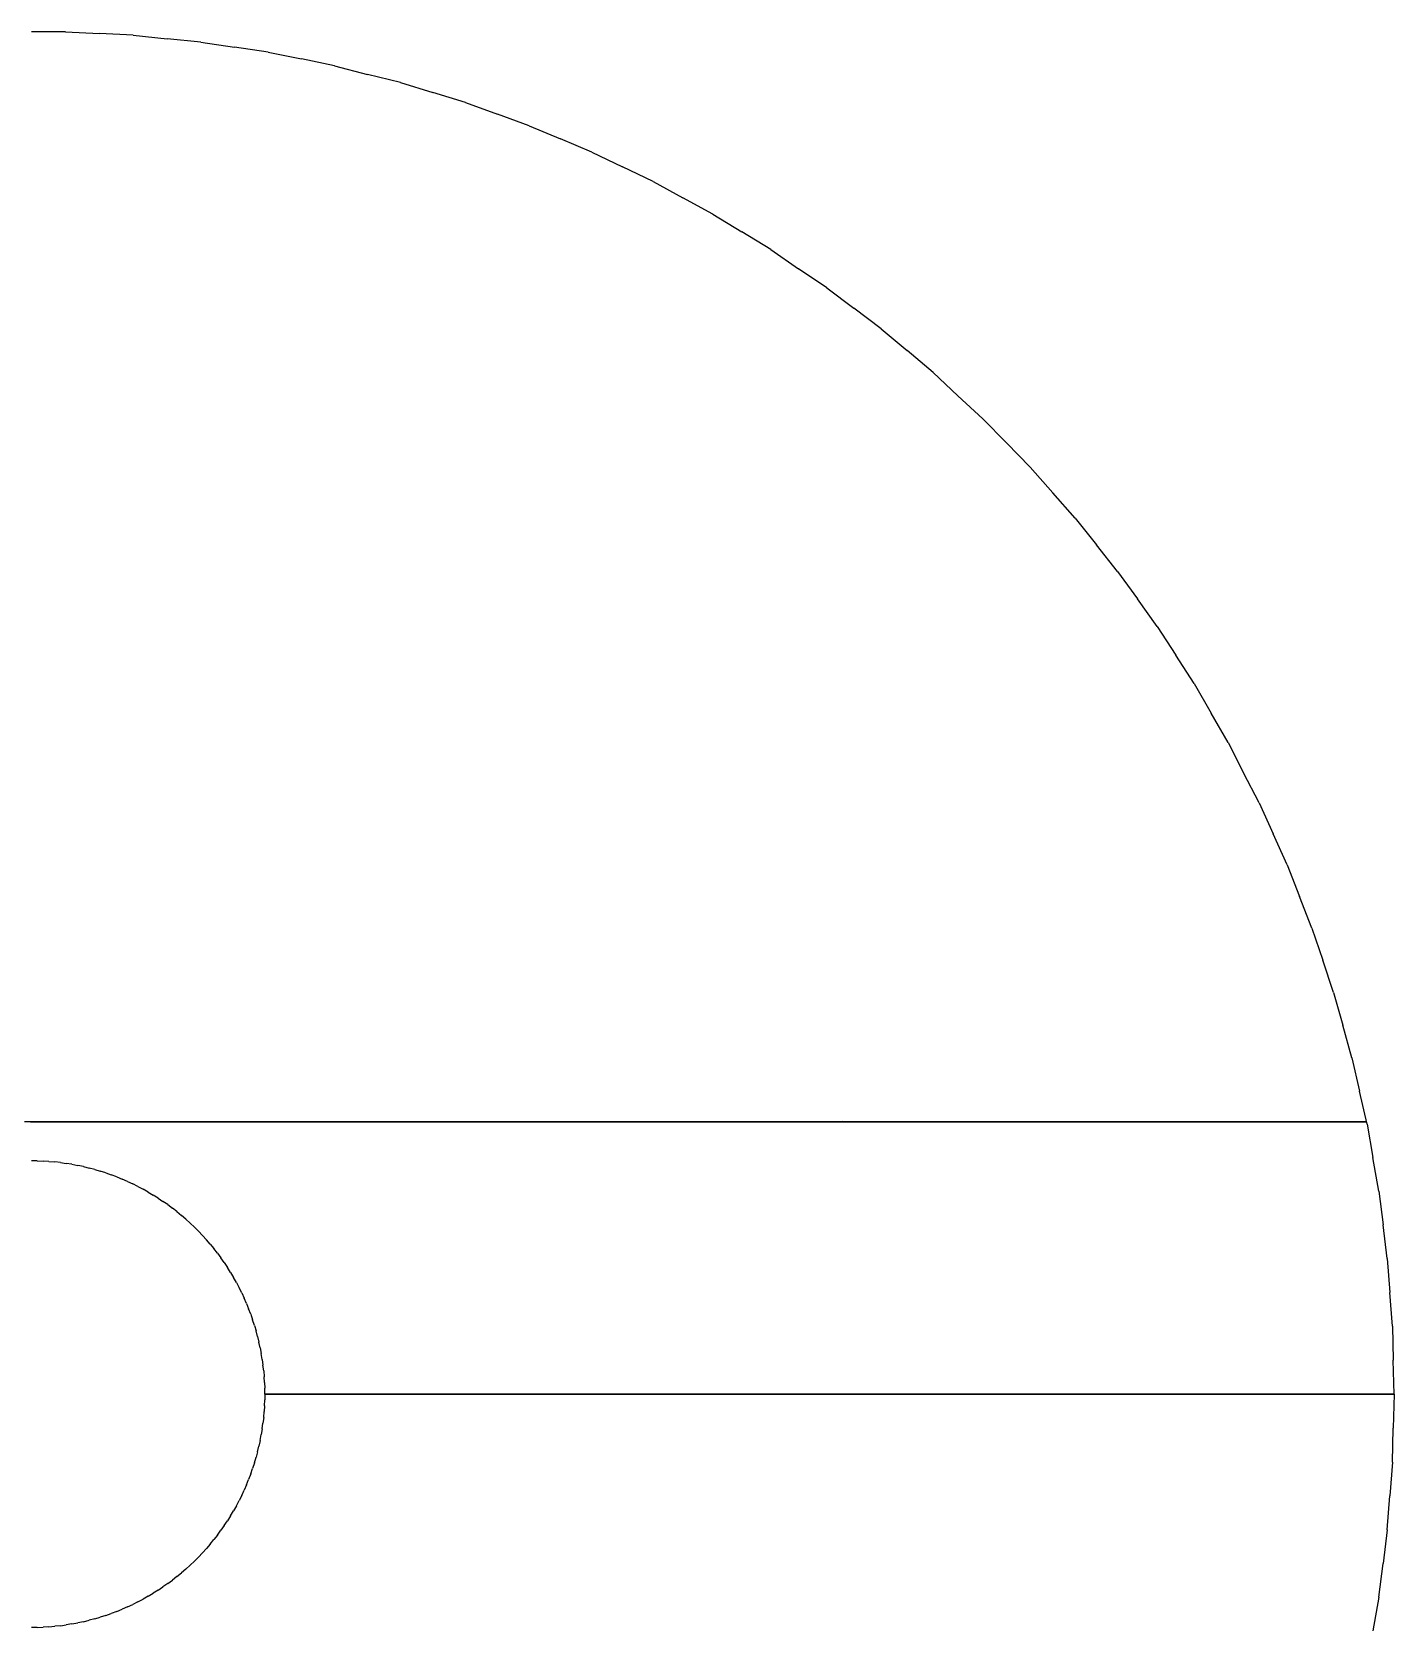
# Model space of a CAD drawing. Header units: metres. Extents: x 64 to 540, y -564 to -64.
# Drawn here: x 160.5 to 218.9, y -170.5 to -102 of the extents above; entities that cross this region are included whole.
import ezdxf

# ---------------------------------------------------------------- set-up
doc = ezdxf.new("R2010")
doc.units = ezdxf.units.M

msp = doc.modelspace()

# ---------------------------------------------------------------- linework, layer by layer
for p, q in [((161.902, -102.039), (160.446, -102.039)), ((161.902, -102.039), (163.357, -102.112)), ((164.812, -102.184), (163.357, -102.112)), ((164.812, -102.184), (166.259, -102.341)), ((167.71, -102.475), (166.259, -102.341)), ((167.71, -102.475), (169.151, -102.692)), ((170.591, -102.909), (169.151, -102.692)), ((170.591, -102.909), (172.018, -103.197)), ((173.446, -103.486), (172.018, -103.197)), ((173.446, -103.486), (174.855, -103.857)), ((176.269, -104.205), (174.855, -103.857)), ((176.269, -104.205), (177.661, -104.634)), ((179.053, -105.062), (177.661, -104.634)), ((179.053, -105.062), (180.422, -105.562)), ((181.79, -106.06), (180.422, -105.562)), ((181.79, -106.06), (183.133, -106.624)), ((184.475, -107.191), (183.133, -106.624)), ((184.475, -107.191), (185.787, -107.823)), ((187.099, -108.455), (185.787, -107.823)), ((187.099, -108.455), (188.379, -109.152)), ((189.658, -109.847), (188.379, -109.152)), ((189.658, -109.847), (190.901, -110.608)), ((192.143, -111.367), (190.901, -110.608)), ((192.143, -111.367), (193.34, -112.197)), ((194.551, -113.007), (193.34, -112.197)), ((194.551, -113.007), (195.711, -113.888)), ((196.873, -114.766), (195.711, -113.888)), ((196.873, -114.766), (197.988, -115.704)), ((199.104, -116.64), (197.988, -115.704)), ((199.104, -116.64), (200.164, -117.639)), ((201.24, -118.621), (200.164, -117.639)), ((201.24, -118.621), (202.257, -119.664)), ((203.274, -120.707), (202.257, -119.664)), ((203.274, -120.707), (204.238, -121.798)), ((205.201, -122.891), (204.238, -121.798)), ((205.201, -122.891), (206.109, -124.03)), ((207.018, -125.169), (206.109, -124.03)), ((207.018, -125.169), (207.868, -126.351)), ((208.718, -127.534), (207.868, -126.351)), ((208.718, -127.534), (209.508, -128.757)), ((210.299, -129.981), (209.508, -128.757)), ((210.299, -129.981), (211.027, -131.242)), ((211.755, -132.504), (211.027, -131.242)), ((211.755, -132.504), (212.42, -133.8)), ((213.084, -135.096), (212.42, -133.8)), ((213.084, -135.096), (213.683, -136.424)), ((214.282, -137.751), (213.683, -136.424)), ((214.282, -137.751), (214.814, -139.107)), ((215.347, -140.463), (214.814, -139.107)), ((215.347, -140.463), (215.81, -141.844)), ((216.274, -143.225), (215.81, -141.844)), ((216.274, -143.225), (216.669, -144.627)), ((217.063, -146.029), (216.669, -144.627)), ((217.063, -146.029), (217.387, -147.449)), ((217.712, -148.869), (217.387, -147.449)), ((160.726, -148.764), (160.153, -148.764)), ((160.404, -148.764), (160.628, -148.764)), ((160.628, -148.764), (160.726, -148.764)), ((161.28, -148.764), (160.726, -148.764)), ((160.726, -148.764), (160.961, -148.764)), ((160.961, -148.764), (160.986, -148.764)), ((160.986, -148.764), (161.21, -148.764)), ((161.21, -148.764), (161.318, -148.764)), ((161.318, -148.764), (161.28, -148.764)), ((161.832, -148.764), (161.318, -148.764)), ((161.318, -148.764), (161.545, -148.764)), ((161.545, -148.764), (161.571, -148.764)), ((161.571, -148.764), (161.795, -148.764)), ((161.795, -148.764), (161.909, -148.764)), ((161.909, -148.764), (161.832, -148.764)), ((162.368, -148.764), (161.909, -148.764)), ((161.909, -148.764), (162.134, -148.764)), ((162.134, -148.764), (162.161, -148.764)), ((162.161, -148.764), (162.384, -148.764)), ((162.495, -148.764), (162.368, -148.764)), ((162.384, -148.764), (162.495, -148.764)), ((162.889, -148.764), (162.495, -148.764)), ((162.495, -148.764), (162.73, -148.764)), ((162.73, -148.764), (162.759, -148.764)), ((162.759, -148.764), (162.982, -148.764)), ((163.112, -148.764), (162.889, -148.764)), ((162.982, -148.764), (163.112, -148.764)), ((163.425, -148.764), (163.112, -148.764)), ((163.112, -148.764), (163.336, -148.764)), ((163.336, -148.764), (163.368, -148.764)), ((163.368, -148.764), (163.591, -148.764)), ((163.708, -148.764), (163.425, -148.764)), ((163.591, -148.764), (163.732, -148.764)), ((163.924, -148.764), (163.708, -148.764)), ((163.732, -148.764), (163.957, -148.764)), ((164.37, -148.764), (163.924, -148.764)), ((163.957, -148.764), (163.991, -148.764)), ((163.991, -148.764), (164.215, -148.764)), ((164.215, -148.764), (164.37, -148.764)), ((164.475, -148.764), (164.37, -148.764)), ((164.37, -148.764), (164.532, -148.764)), ((164.863, -148.764), (164.475, -148.764)), ((164.532, -148.764), (164.762, -148.764)), ((164.762, -148.764), (164.802, -148.764)), ((164.802, -148.764), (165.03, -148.764)), ((164.958, -148.764), (164.863, -148.764)), ((164.988, -148.764), (164.958, -148.764)), ((165.51, -148.764), (164.988, -148.764)), ((165.03, -148.764), (165.256, -148.764)), ((165.256, -148.764), (165.298, -148.764)), ((165.298, -148.764), (165.51, -148.764)), ((165.716, -148.764), (165.51, -148.764)), ((165.51, -148.764), (165.716, -148.764)), ((166.012, -148.764), (165.716, -148.764)), ((165.716, -148.764), (165.942, -148.764)), ((165.942, -148.764), (165.99, -148.764)), ((165.99, -148.764), (166.214, -148.764)), ((166.423, -148.764), (166.012, -148.764)), ((166.214, -148.764), (166.423, -148.764)), ((166.551, -148.764), (166.423, -148.764)), ((166.423, -148.764), (166.66, -148.764)), ((166.855, -148.764), (166.551, -148.764)), ((166.66, -148.764), (166.715, -148.764)), ((166.715, -148.764), (166.938, -148.764)), ((167.126, -148.764), (166.855, -148.764)), ((166.938, -148.764), (167.19, -148.764)), ((167.19, -148.764), (167.126, -148.764)), ((167.299, -148.764), (167.19, -148.764)), ((167.19, -148.764), (167.416, -148.764)), ((167.77, -148.764), (167.299, -148.764)), ((167.416, -148.764), (167.478, -148.764)), ((167.478, -148.764), (167.701, -148.764)), ((167.701, -148.764), (167.99, -148.764)), ((168.361, -148.764), (167.77, -148.764)), ((167.99, -148.764), (168.216, -148.764)), ((168.216, -148.764), (168.287, -148.764)), ((168.287, -148.764), (168.51, -148.764)), ((168.4, -148.764), (168.361, -148.764)), ((168.455, -148.764), (168.4, -148.764)), ((168.751, -148.764), (168.455, -148.764)), ((168.51, -148.764), (168.844, -148.764)), ((168.844, -148.764), (168.751, -148.764)), ((169.026, -148.764), (168.844, -148.764)), ((168.844, -148.764), (169.068, -148.764)), ((169.304, -148.764), (169.026, -148.764)), ((169.068, -148.764), (169.151, -148.764)), ((169.151, -148.764), (169.372, -148.764)), ((169.718, -148.764), (169.304, -148.764)), ((169.372, -148.764), (169.761, -148.764)), ((169.784, -148.764), (169.718, -148.764)), ((169.761, -148.764), (170.193, -148.764)), ((169.853, -148.764), (169.784, -148.764)), ((170.086, -148.764), (169.853, -148.764)), ((170.239, -148.764), (170.086, -148.764)), ((170.193, -148.764), (170.422, -148.764)), ((170.375, -148.764), (170.239, -148.764)), ((170.572, -148.764), (170.375, -148.764)), ((170.422, -148.764), (170.53, -148.764)), ((170.53, -148.764), (170.755, -148.764)), ((170.973, -148.764), (170.572, -148.764)), ((170.755, -148.764), (170.973, -148.764)), ((171.265, -148.764), (170.973, -148.764)), ((170.973, -148.764), (171.087, -148.764)), ((171.087, -148.764), (171.301, -148.764)), ((171.481, -148.764), (171.265, -148.764)), ((171.301, -148.764), (171.839, -148.764)), ((171.839, -148.764), (171.481, -148.764)), ((171.96, -148.764), (171.839, -148.764)), ((171.839, -148.764), (172.053, -148.764)), ((172.103, -148.764), (171.96, -148.764)), ((172.053, -148.764), (172.188, -148.764)), ((172.598, -148.764), (172.103, -148.764)), ((172.188, -148.764), (172.396, -148.764)), ((172.396, -148.764), (173.035, -148.764)), ((172.744, -148.764), (172.598, -148.764)), ((173.013, -148.764), (172.744, -148.764)), ((173.158, -148.764), (173.013, -148.764)), ((173.035, -148.764), (173.77, -148.764)), ((173.237, -148.764), (173.158, -148.764)), ((173.595, -148.764), (173.237, -148.764)), ((173.876, -148.764), (173.595, -148.764)), ((173.77, -148.764), (173.979, -148.764)), ((174.367, -148.764), (173.876, -148.764)), ((173.979, -148.764), (174.165, -148.764)), ((174.165, -148.764), (174.367, -148.764)), ((174.502, -148.764), (174.367, -148.764)), ((174.367, -148.764), (175.26, -148.764)), ((174.594, -148.764), (174.502, -148.764)), ((175.09, -148.764), (174.594, -148.764)), ((175.3, -148.764), (175.09, -148.764)), ((175.26, -148.764), (175.454, -148.764)), ((175.677, -148.764), (175.3, -148.764)), ((175.454, -148.764), (175.681, -148.764)), ((175.718, -148.764), (175.677, -148.764)), ((175.681, -148.764), (175.867, -148.764)), ((175.839, -148.764), (175.718, -148.764)), ((176.157, -148.764), (175.839, -148.764)), ((175.867, -148.764), (176.965, -148.764)), ((176.264, -148.764), (176.157, -148.764)), ((176.481, -148.764), (176.264, -148.764)), ((176.852, -148.764), (176.481, -148.764)), ((177.368, -148.764), (176.852, -148.764)), ((176.965, -148.764), (177.136, -148.764)), ((177.136, -148.764), (177.417, -148.764)), ((177.439, -148.764), (177.368, -148.764)), ((177.417, -148.764), (177.579, -148.764)), ((177.579, -148.764), (177.439, -148.764)), ((177.997, -148.764), (177.579, -148.764)), ((177.579, -148.764), (177.734, -148.764)), ((177.734, -148.764), (178.022, -148.764)), ((178.166, -148.764), (177.997, -148.764)), ((178.022, -148.764), (178.166, -148.764)), ((178.545, -148.764), (178.166, -148.764)), ((178.166, -148.764), (179.561, -148.764)), ((178.905, -148.764), (178.545, -148.764)), ((179.111, -148.764), (178.905, -148.764)), ((179.635, -148.764), (179.111, -148.764)), ((179.561, -148.764), (181.287, -148.764)), ((179.674, -148.764), (179.635, -148.764)), ((179.922, -148.764), (179.674, -148.764)), ((180.047, -148.764), (179.922, -148.764)), ((180.199, -148.764), (180.047, -148.764)), ((180.42, -148.764), (180.199, -148.764)), ((180.69, -148.764), (180.42, -148.764)), ((180.792, -148.764), (180.69, -148.764)), ((180.838, -148.764), (180.792, -148.764)), ((181.165, -148.764), (180.838, -148.764)), ((181.339, -148.764), (181.165, -148.764)), ((181.287, -148.764), (181.375, -148.764)), ((181.564, -148.764), (181.339, -148.764)), ((181.375, -148.764), (181.823, -148.764)), ((181.643, -148.764), (181.564, -148.764)), ((181.896, -148.764), (181.643, -148.764)), ((181.823, -148.764), (181.896, -148.764)), ((181.946, -148.764), (181.896, -148.764)), ((181.896, -148.764), (184.117, -148.764)), ((181.961, -148.764), (181.946, -148.764)), ((181.988, -148.764), (181.961, -148.764)), ((182.347, -148.764), (181.988, -148.764)), ((182.536, -148.764), (182.347, -148.764)), ((182.734, -148.764), (182.536, -148.764)), ((183.066, -148.764), (182.734, -148.764)), ((183.116, -148.764), (183.066, -148.764)), ((183.244, -148.764), (183.116, -148.764)), ((183.499, -148.764), (183.244, -148.764)), ((183.596, -148.764), (183.499, -148.764)), ((183.878, -148.764), (183.596, -148.764)), ((184.104, -148.764), (183.878, -148.764)), ((184.257, -148.764), (184.104, -148.764)), ((184.117, -148.764), (184.128, -148.764)), ((184.128, -148.764), (184.471, -148.764)), ((184.608, -148.764), (184.257, -148.764)), ((184.471, -148.764), (184.702, -148.764)), ((184.631, -148.764), (184.608, -148.764)), ((184.702, -148.764), (184.631, -148.764)), ((184.998, -148.764), (184.702, -148.764)), ((184.702, -148.764), (184.738, -148.764)), ((184.738, -148.764), (187.197, -148.764)), ((185.235, -148.764), (184.998, -148.764)), ((185.357, -148.764), (185.235, -148.764)), ((185.527, -148.764), (185.357, -148.764)), ((185.717, -148.764), (185.527, -148.764)), ((185.996, -148.764), (185.717, -148.764)), ((186.07, -148.764), (185.996, -148.764)), ((186.339, -148.764), (186.07, -148.764)), ((186.423, -148.764), (186.339, -148.764)), ((186.445, -148.764), (186.423, -148.764)), ((186.77, -148.764), (186.445, -148.764)), ((186.872, -148.764), (186.77, -148.764)), ((187.116, -148.764), (186.872, -148.764)), ((187.299, -148.764), (187.116, -148.764)), ((187.197, -148.764), (187.626, -148.764)), ((187.454, -148.764), (187.299, -148.764)), ((187.712, -148.764), (187.454, -148.764)), ((187.626, -148.764), (188.157, -148.764)), ((187.792, -148.764), (187.712, -148.764)), ((188.115, -148.764), (187.792, -148.764)), ((188.157, -148.764), (188.115, -148.764)), ((188.446, -148.764), (188.157, -148.764)), ((188.157, -148.764), (188.82, -148.764)), ((188.676, -148.764), (188.446, -148.764)), ((188.76, -148.764), (188.676, -148.764)), ((188.947, -148.764), (188.76, -148.764)), ((188.82, -148.764), (190.944, -148.764)), ((189.074, -148.764), (188.947, -148.764)), ((189.236, -148.764), (189.074, -148.764)), ((189.378, -148.764), (189.236, -148.764)), ((189.594, -148.764), (189.378, -148.764)), ((189.682, -148.764), (189.594, -148.764)), ((189.936, -148.764), (189.682, -148.764)), ((189.976, -148.764), (189.936, -148.764)), ((190.213, -148.764), (189.976, -148.764)), ((190.27, -148.764), (190.213, -148.764)), ((190.278, -148.764), (190.27, -148.764)), ((190.552, -148.764), (190.278, -148.764)), ((190.6, -148.764), (190.552, -148.764)), ((190.835, -148.764), (190.6, -148.764)), ((191.008, -148.764), (190.835, -148.764)), ((190.944, -148.764), (192.118, -148.764)), ((191.106, -148.764), (191.008, -148.764)), ((191.251, -148.764), (191.106, -148.764)), ((191.377, -148.764), (191.251, -148.764)), ((191.489, -148.764), (191.377, -148.764)), ((191.636, -148.764), (191.489, -148.764)), ((191.723, -148.764), (191.636, -148.764)), ((191.895, -148.764), (191.723, -148.764)), ((192.097, -148.764), (191.895, -148.764)), ((192.141, -148.764), (192.097, -148.764)), ((192.118, -148.764), (192.54, -148.764)), ((192.37, -148.764), (192.141, -148.764)), ((192.387, -148.764), (192.37, -148.764)), ((192.54, -148.764), (192.387, -148.764)), ((192.619, -148.764), (192.54, -148.764)), ((192.54, -148.764), (194.257, -148.764)), ((192.847, -148.764), (192.619, -148.764)), ((192.876, -148.764), (192.847, -148.764)), ((193.062, -148.764), (192.876, -148.764)), ((193.111, -148.764), (193.062, -148.764)), ((193.278, -148.764), (193.111, -148.764)), ((193.34, -148.764), (193.278, -148.764)), ((193.479, -148.764), (193.34, -148.764)), ((193.558, -148.764), (193.479, -148.764)), ((193.68, -148.764), (193.558, -148.764)), ((193.776, -148.764), (193.68, -148.764)), ((193.866, -148.764), (193.776, -148.764)), ((193.95, -148.764), (193.866, -148.764)), ((194.053, -148.764), (193.95, -148.764)), ((194.159, -148.764), (194.053, -148.764)), ((194.225, -148.764), (194.159, -148.764)), ((194.343, -148.764), (194.225, -148.764)), ((194.257, -148.764), (195.705, -148.764)), ((194.396, -148.764), (194.343, -148.764)), ((194.439, -148.764), (194.396, -148.764)), ((194.553, -148.764), (194.439, -148.764)), ((194.587, -148.764), (194.553, -148.764)), ((194.709, -148.764), (194.587, -148.764)), ((194.831, -148.764), (194.709, -148.764)), ((194.85, -148.764), (194.831, -148.764)), ((194.98, -148.764), (194.85, -148.764)), ((194.991, -148.764), (194.98, -148.764)), ((195.112, -148.764), (194.991, -148.764)), ((195.216, -148.764), (195.112, -148.764)), ((195.239, -148.756), (195.216, -148.764)), ((195.351, -148.764), (195.239, -148.756)), ((195.46, -148.764), (195.351, -148.764)), ((195.468, -148.764), (195.46, -148.764)), ((195.552, -148.764), (195.468, -148.764)), ((195.563, -148.764), (195.552, -148.764)), ((195.645, -148.764), (195.563, -148.764)), ((195.705, -148.764), (195.645, -148.764)), ((195.721, -148.764), (195.705, -148.764)), ((195.705, -148.764), (198.114, -148.764)), ((195.782, -148.764), (195.721, -148.764)), ((195.797, -148.764), (195.782, -148.764)), ((195.809, -148.764), (195.797, -148.764)), ((195.856, -148.764), (195.809, -148.764)), ((195.869, -148.764), (195.856, -148.764)), ((195.915, -148.764), (195.869, -148.764)), ((195.958, -148.764), (195.915, -148.764)), ((195.969, -148.764), (195.958, -148.764)), ((196, -148.764), (195.969, -148.764)), ((196.007, -148.764), (196, -148.764)), ((196.026, -148.764), (196.007, -148.764)), ((196.051, -148.764), (196.026, -148.764)), ((196.068, -148.764), (196.051, -148.764)), ((196.64, -148.764), (196.068, -148.764)), ((197.281, -148.764), (196.64, -148.764)), ((198.316, -148.764), (197.281, -148.764)), ((198.114, -148.764), (198.316, -148.764)), ((198.443, -148.764), (198.316, -148.764)), ((198.316, -148.764), (201.915, -148.764)), ((198.49, -148.764), (198.443, -148.764)), ((198.525, -148.764), (198.49, -148.764)), ((199.675, -148.764), (198.525, -148.764)), ((199.947, -148.764), (199.675, -148.764)), ((200.86, -148.764), (199.947, -148.764)), ((201.338, -148.764), (200.86, -148.764)), ((202.046, -148.764), (201.338, -148.764)), ((201.915, -148.764), (201.988, -148.764)), ((201.988, -148.764), (202.259, -148.764)), ((202.746, -148.764), (202.046, -148.764)), ((202.259, -148.764), (202.297, -148.764)), ((202.297, -148.764), (202.726, -148.764)), ((202.726, -148.764), (202.821, -148.764)), ((203.231, -148.764), (202.746, -148.764)), ((202.821, -148.764), (203.194, -148.764)), ((203.194, -148.764), (203.386, -148.764)), ((204.1, -148.764), (203.231, -148.764)), ((203.386, -148.764), (203.491, -148.764)), ((203.491, -148.764), (203.665, -148.764)), ((203.665, -148.764), (203.789, -148.764)), ((203.789, -148.764), (203.929, -148.764)), ((203.929, -148.764), (204.085, -148.764)), ((204.085, -148.764), (204.245, -148.764)), ((204.416, -148.764), (204.1, -148.764)), ((204.245, -148.764), (204.381, -148.764)), ((204.381, -148.764), (204.497, -148.764)), ((205.495, -148.764), (204.416, -148.764)), ((204.497, -148.764), (204.676, -148.764)), ((204.676, -148.764), (204.774, -148.764)), ((204.774, -148.764), (204.97, -148.764)), ((204.97, -148.764), (205.05, -148.764)), ((205.05, -148.764), (205.263, -148.764)), ((205.263, -148.764), (205.325, -148.764)), ((205.325, -148.764), (205.556, -148.764)), ((205.6, -148.764), (205.495, -148.764)), ((205.556, -148.764), (205.6, -148.764)), ((205.6, -148.764), (205.846, -148.764)), ((206.497, -148.764), (205.6, -148.764)), ((205.846, -148.764), (205.873, -148.764)), ((205.873, -148.764), (206.136, -148.764)), ((206.136, -148.764), (206.147, -148.764)), ((206.147, -148.764), (206.322, -148.764)), ((206.322, -148.764), (206.417, -148.764)), ((206.417, -148.764), (206.685, -148.764)), ((206.787, -148.764), (206.497, -148.764)), ((206.685, -148.764), (206.706, -148.764)), ((206.706, -148.764), (206.73, -148.764)), ((206.73, -148.764), (206.987, -148.764)), ((206.819, -148.764), (206.787, -148.764)), ((207.972, -148.764), (206.819, -148.764)), ((206.987, -148.764), (207.028, -148.764)), ((207.028, -148.764), (207.268, -148.764)), ((207.268, -148.764), (207.479, -148.764)), ((207.479, -148.764), (207.545, -148.764)), ((207.545, -148.764), (207.741, -148.764)), ((207.741, -148.764), (207.821, -148.764)), ((207.821, -148.764), (207.908, -148.764)), ((207.908, -148.764), (208.094, -148.764)), ((208.19, -148.764), (207.972, -148.764)), ((208.094, -148.764), (208.19, -148.764)), ((208.19, -148.764), (208.367, -148.764)), ((209.157, -148.764), (208.19, -148.764)), ((208.367, -148.764), (208.483, -148.764)), ((208.483, -148.764), (208.636, -148.764)), ((208.636, -148.764), (208.766, -148.764)), ((208.766, -148.764), (208.904, -148.764)), ((208.904, -148.764), (209.026, -148.764)), ((209.026, -148.764), (209.168, -148.764)), ((209.502, -148.764), (209.157, -148.764)), ((209.168, -148.764), (209.277, -148.764)), ((209.277, -148.764), (209.432, -148.764)), ((209.432, -148.764), (209.596, -148.764)), ((210.342, -148.764), (209.502, -148.764)), ((209.596, -148.764), (209.69, -148.764)), ((209.69, -148.764), (209.868, -148.764)), ((209.868, -148.764), (209.948, -148.764)), ((209.948, -148.764), (210.019, -148.764)), ((210.019, -148.764), (210.201, -148.764)), ((210.201, -148.764), (210.26, -148.764)), ((210.26, -148.764), (210.454, -148.764)), ((210.849, -148.764), (210.342, -148.764)), ((210.454, -148.764), (210.658, -148.764)), ((210.658, -148.764), (210.701, -148.764)), ((210.701, -148.764), (210.917, -148.764)), ((211.527, -148.764), (210.849, -148.764)), ((210.917, -148.764), (210.948, -148.764)), ((210.948, -148.764), (211.168, -148.764)), ((211.168, -148.764), (211.188, -148.764)), ((211.188, -148.764), (211.42, -148.764)), ((211.42, -148.764), (211.429, -148.764)), ((211.429, -148.764), (211.606, -148.764)), ((212.154, -148.764), (211.527, -148.764)), ((211.606, -148.764), (211.66, -148.764)), ((211.66, -148.764), (211.886, -148.764)), ((211.886, -148.764), (211.896, -148.764)), ((211.896, -148.764), (212.104, -148.764)), ((212.104, -148.764), (212.123, -148.764)), ((212.123, -148.764), (212.323, -148.764)), ((212.713, -148.764), (212.154, -148.764)), ((212.323, -148.764), (212.35, -148.764)), ((212.35, -148.764), (212.535, -148.764)), ((212.535, -148.764), (212.569, -148.764)), ((212.569, -148.764), (212.747, -148.764)), ((213.48, -148.764), (212.713, -148.764)), ((212.747, -148.764), (212.789, -148.764)), ((212.789, -148.764), (212.953, -148.764)), ((212.953, -148.764), (213, -148.764)), ((213, -148.764), (213.158, -148.764)), ((213.158, -148.764), (213.212, -148.764)), ((213.212, -148.764), (213.357, -148.764)), ((213.357, -148.764), (213.416, -148.764)), ((213.416, -148.764), (213.555, -148.764)), ((213.898, -148.764), (213.48, -148.764)), ((213.555, -148.764), (213.62, -148.764)), ((213.62, -148.764), (213.747, -148.764)), ((213.747, -148.764), (213.815, -148.764)), ((213.815, -148.764), (213.937, -148.764)), ((214.779, -148.764), (213.898, -148.764)), ((213.937, -148.764), (214.01, -148.764)), ((214.01, -148.764), (214.085, -148.764)), ((214.085, -148.764), (214.197, -148.764)), ((214.197, -148.764), (214.277, -148.764)), ((214.277, -148.764), (214.384, -148.764)), ((214.384, -148.764), (214.48, -148.764)), ((214.48, -148.764), (214.562, -148.764)), ((214.562, -148.764), (214.653, -148.764)), ((214.653, -148.764), (214.74, -148.764)), ((214.74, -148.764), (214.822, -148.764)), ((215.083, -148.764), (214.779, -148.764)), ((214.822, -148.764), (214.909, -148.764)), ((214.909, -148.764), (214.987, -148.764)), ((214.987, -148.764), (215.078, -148.764)), ((215.078, -148.764), (215.148, -148.764)), ((215.533, -148.764), (215.083, -148.764)), ((215.148, -148.764), (215.237, -148.764)), ((215.237, -148.764), (215.304, -148.764)), ((215.304, -148.764), (215.397, -148.764)), ((215.397, -148.764), (215.456, -148.764)), ((215.456, -148.764), (215.533, -148.764)), ((215.533, -148.764), (215.602, -148.764)), ((216.27, -148.764), (215.533, -148.764)), ((215.602, -148.764), (215.697, -148.764)), ((215.697, -148.764), (215.789, -148.764)), ((215.789, -148.764), (215.837, -148.764)), ((215.837, -148.764), (215.932, -148.764)), ((215.932, -148.764), (215.977, -148.764)), ((215.977, -148.764), (216.017, -148.764)), ((216.017, -148.764), (216.107, -148.764)), ((216.107, -148.764), (216.145, -148.764)), ((216.145, -148.764), (216.237, -148.764)), ((216.237, -148.764), (216.27, -148.764)), ((216.27, -148.764), (216.357, -148.764)), ((216.549, -148.764), (216.27, -148.764)), ((216.357, -148.764), (216.388, -148.764)), ((216.388, -148.764), (216.477, -148.764)), ((216.477, -148.764), (216.561, -148.764)), ((217.457, -148.764), (216.549, -148.764)), ((216.561, -148.764), (216.586, -148.764)), ((216.586, -148.764), (216.672, -148.764)), ((216.672, -148.764), (216.696, -148.764)), ((216.696, -148.764), (216.775, -148.764)), ((216.775, -148.764), (216.795, -148.764)), ((216.795, -148.764), (216.875, -148.764)), ((216.875, -148.764), (216.894, -148.764)), ((216.894, -148.764), (216.91, -148.764)), ((216.91, -148.764), (216.982, -148.764)), ((216.982, -148.764), (216.997, -148.764)), ((216.997, -148.764), (217.07, -148.764)), ((217.07, -148.764), (217.082, -148.764)), ((217.082, -148.764), (217.148, -148.764)), ((217.148, -148.764), (217.159, -148.764)), ((217.159, -148.764), (217.225, -148.764)), ((217.225, -148.764), (217.234, -148.764)), ((217.234, -148.764), (217.292, -148.764)), ((217.292, -148.764), (217.358, -148.764)), ((217.358, -148.764), (217.407, -148.764)), ((217.407, -148.764), (217.413, -148.764)), ((217.413, -148.764), (217.457, -148.764)), ((217.457, -148.764), (217.469, -148.764)), ((217.498, -148.764), (217.457, -148.764)), ((217.469, -148.764), (217.513, -148.764)), ((217.544, -148.764), (217.498, -148.764)), ((217.513, -148.764), (217.544, -148.764)), ((217.544, -148.764), (217.583, -148.764)), ((217.583, -148.764), (217.544, -148.764)), ((217.583, -148.764), (217.591, -148.764)), ((217.617, -148.764), (217.583, -148.764)), ((217.591, -148.764), (217.619, -148.764)), ((217.619, -148.764), (217.617, -148.764)), ((217.619, -148.764), (217.641, -148.764)), ((217.641, -148.764), (217.619, -148.764)), ((217.641, -148.764), (217.664, -148.764)), ((217.664, -148.764), (217.641, -148.764)), ((217.664, -148.764), (217.678, -148.764)), ((217.678, -148.764), (217.664, -148.764)), ((217.712, -148.869), (217.964, -150.303)), ((160.695, -150.441), (160.446, -150.441)), ((160.695, -150.441), (160.944, -150.454)), ((161.193, -150.466), (160.944, -150.454)), ((161.193, -150.466), (161.442, -150.491)), ((161.69, -150.516), (161.442, -150.491)), ((161.69, -150.516), (161.937, -150.553)), ((162.183, -150.59), (161.937, -150.553)), ((162.183, -150.59), (162.428, -150.64)), ((162.672, -150.689), (162.428, -150.64)), ((218.219, -151.738), (217.964, -150.303)), ((162.672, -150.689), (162.914, -150.751)), ((163.156, -150.812), (162.914, -150.751)), ((163.156, -150.812), (163.394, -150.886)), ((163.633, -150.959), (163.394, -150.886)), ((163.633, -150.959), (163.867, -151.045)), ((164.102, -151.13), (163.867, -151.045)), ((164.102, -151.13), (164.331, -151.227)), ((164.561, -151.324), (164.331, -151.227)), ((164.561, -151.324), (164.786, -151.432)), ((165.011, -151.54), (164.786, -151.432)), ((165.011, -151.54), (165.23, -151.66)), ((165.449, -151.779), (165.23, -151.66)), ((165.449, -151.779), (165.662, -151.909)), ((165.875, -152.039), (165.662, -151.909)), ((218.219, -151.738), (218.399, -153.183)), ((165.875, -152.039), (166.081, -152.18)), ((166.287, -152.32), (166.081, -152.18)), ((166.287, -152.32), (166.486, -152.471)), ((166.685, -152.622), (166.486, -152.471)), ((166.685, -152.622), (166.876, -152.782)), ((167.067, -152.942), (166.876, -152.782)), ((167.067, -152.942), (167.25, -153.112)), ((167.433, -153.282), (167.25, -153.112)), ((167.433, -153.282), (167.607, -153.46)), ((218.58, -154.628), (218.399, -153.183)), ((167.781, -153.639), (167.607, -153.46)), ((167.781, -153.639), (167.946, -153.826)), ((168.111, -154.013), (167.946, -153.826)), ((168.111, -154.013), (168.267, -154.208)), ((168.423, -154.403), (168.267, -154.208)), ((168.423, -154.403), (168.568, -154.606)), ((168.714, -154.808), (168.568, -154.606)), ((218.58, -154.628), (218.688, -156.081)), ((168.714, -154.808), (168.849, -155.018)), ((168.985, -155.227), (168.849, -155.018)), ((168.985, -155.227), (169.109, -155.443)), ((169.234, -155.66), (169.109, -155.443)), ((169.234, -155.66), (169.348, -155.882)), ((169.462, -156.104), (169.348, -155.882)), ((169.462, -156.104), (169.564, -156.331)), ((218.797, -157.533), (218.688, -156.081)), ((169.667, -156.558), (169.564, -156.331)), ((169.667, -156.558), (169.758, -156.791)), ((169.849, -157.023), (169.758, -156.791)), ((169.849, -157.023), (169.929, -157.259)), ((170.008, -157.496), (169.929, -157.259)), ((170.008, -157.496), (170.076, -157.736)), ((170.143, -157.976), (170.076, -157.736)), ((170.143, -157.976), (170.199, -158.219)), ((218.797, -157.533), (218.834, -158.989)), ((170.254, -158.463), (170.199, -158.219)), ((170.254, -158.463), (170.298, -158.708)), ((170.341, -158.954), (170.298, -158.708)), ((170.341, -158.954), (170.372, -159.202)), ((170.403, -159.449), (170.372, -159.202)), ((170.403, -159.449), (170.422, -159.698)), ((218.87, -160.446), (218.834, -158.989)), ((170.44, -159.947), (170.422, -159.698)), ((170.44, -159.947), (170.446, -160.196)), ((170.453, -160.446), (170.446, -160.196)), ((170.44, -160.944), (170.446, -160.695)), ((170.453, -160.446), (170.446, -160.695)), ((187.163, -160.446), (170.453, -160.446)), ((170.453, -160.446), (171.278, -160.446)), ((171.278, -160.446), (172.102, -160.446)), ((172.102, -160.446), (172.878, -160.446)), ((172.878, -160.446), (172.934, -160.446)), ((172.934, -160.446), (173.765, -160.446)), ((173.765, -160.446), (174.605, -160.446)), ((174.605, -160.446), (175.446, -160.446)), ((175.446, -160.446), (175.914, -160.446)), ((175.914, -160.446), (176.383, -160.446)), ((176.383, -160.446), (176.852, -160.446)), ((176.852, -160.446), (177.321, -160.446)), ((177.321, -160.446), (177.789, -160.446)), ((177.789, -160.446), (178.258, -160.446)), ((178.258, -160.446), (178.727, -160.446)), ((178.727, -160.446), (179.196, -160.446)), ((179.196, -160.446), (179.664, -160.446)), ((179.664, -160.446), (180.133, -160.446)), ((180.133, -160.446), (180.602, -160.446)), ((180.602, -160.446), (181.071, -160.446)), ((181.071, -160.446), (181.539, -160.446)), ((181.539, -160.446), (182.008, -160.446)), ((182.008, -160.446), (182.477, -160.446)), ((182.477, -160.446), (182.946, -160.446)), ((182.946, -160.446), (183.269, -160.446)), ((183.269, -160.446), (183.592, -160.446)), ((183.592, -160.446), (183.914, -160.446)), ((183.914, -160.446), (184.237, -160.446)), ((184.237, -160.446), (184.583, -160.446)), ((184.583, -160.446), (184.929, -160.446)), ((184.929, -160.446), (185.272, -160.446)), ((185.272, -160.446), (185.616, -160.446)), ((185.616, -160.446), (185.957, -160.446)), ((185.957, -160.446), (186.298, -160.446)), ((186.298, -160.446), (186.635, -160.446)), ((186.635, -160.446), (186.972, -160.446)), ((186.972, -160.446), (187.305, -160.446)), ((203.873, -160.446), (187.163, -160.446)), ((187.305, -160.446), (187.638, -160.446)), ((187.638, -160.446), (187.966, -160.446)), ((187.966, -160.446), (188.294, -160.446)), ((188.294, -160.446), (188.616, -160.446)), ((188.616, -160.446), (188.938, -160.446)), ((188.938, -160.446), (189.253, -160.446)), ((189.253, -160.446), (189.569, -160.446)), ((189.569, -160.446), (189.878, -160.446)), ((189.878, -160.446), (190.186, -160.446)), ((190.186, -160.446), (190.487, -160.446)), ((190.487, -160.446), (190.788, -160.446)), ((190.788, -160.446), (191.08, -160.446)), ((191.08, -160.446), (191.372, -160.446)), ((191.372, -160.446), (191.655, -160.446)), ((191.655, -160.446), (191.939, -160.446)), ((191.939, -160.446), (192.212, -160.446)), ((192.212, -160.446), (192.486, -160.446)), ((192.486, -160.446), (192.749, -160.446)), ((192.749, -160.446), (193.012, -160.446)), ((193.012, -160.446), (193.265, -160.446)), ((193.265, -160.446), (193.517, -160.446)), ((193.517, -160.446), (193.758, -160.446)), ((193.758, -160.446), (193.999, -160.446)), ((193.999, -160.446), (194.228, -160.446)), ((194.228, -160.446), (194.458, -160.446)), ((194.458, -160.446), (194.674, -160.446)), ((194.674, -160.446), (194.891, -160.446)), ((194.891, -160.446), (195.095, -160.446)), ((195.095, -160.446), (195.299, -160.446)), ((195.299, -160.446), (195.49, -160.446)), ((195.49, -160.446), (195.68, -160.446)), ((195.68, -160.446), (195.857, -160.446)), ((195.857, -160.446), (196.034, -160.446)), ((196.034, -160.446), (196.197, -160.446)), ((196.197, -160.446), (196.36, -160.446)), ((196.36, -160.446), (196.508, -160.446)), ((196.508, -160.446), (196.657, -160.446)), ((196.657, -160.446), (196.791, -160.446)), ((196.791, -160.446), (196.924, -160.446)), ((196.924, -160.446), (197.043, -160.446)), ((197.043, -160.446), (197.161, -160.446)), ((197.161, -160.446), (197.265, -160.446)), ((197.265, -160.446), (197.368, -160.446)), ((197.368, -160.446), (197.456, -160.446)), ((197.456, -160.446), (197.544, -160.446)), ((197.544, -160.446), (197.616, -160.446)), ((197.616, -160.446), (197.688, -160.446)), ((197.688, -160.446), (197.744, -160.446)), ((197.744, -160.446), (197.8, -160.446)), ((197.8, -160.446), (197.841, -160.446)), ((197.841, -160.446), (197.881, -160.446)), ((197.881, -160.446), (197.905, -160.446)), ((197.905, -160.446), (197.929, -160.446)), ((197.929, -160.446), (197.946, -160.446)), ((197.946, -160.446), (199.096, -160.446)), ((199.096, -160.446), (200.246, -160.446)), ((200.246, -160.446), (201.396, -160.446)), ((201.396, -160.446), (202.546, -160.446)), ((202.546, -160.446), (203.696, -160.446)), ((203.696, -160.446), (204.846, -160.446)), ((204.324, -160.446), (203.873, -160.446)), ((204.774, -160.446), (204.324, -160.446)), ((205.06, -160.446), (204.774, -160.446)), ((204.846, -160.446), (205.995, -160.446)), ((205.346, -160.446), (205.06, -160.446)), ((205.632, -160.446), (205.346, -160.446)), ((205.917, -160.446), (205.632, -160.446)), ((206.201, -160.446), (205.917, -160.446)), ((205.995, -160.446), (207.145, -160.446)), ((206.484, -160.446), (206.201, -160.446)), ((206.766, -160.446), (206.484, -160.446)), ((207.048, -160.446), (206.766, -160.446)), ((207.328, -160.446), (207.048, -160.446)), ((207.145, -160.446), (208.295, -160.446)), ((207.607, -160.446), (207.328, -160.446)), ((207.884, -160.446), (207.607, -160.446)), ((208.161, -160.446), (207.884, -160.446)), ((208.434, -160.446), (208.161, -160.446)), ((208.295, -160.446), (209.445, -160.446)), ((208.708, -160.446), (208.434, -160.446)), ((208.978, -160.446), (208.708, -160.446)), ((209.248, -160.446), (208.978, -160.446)), ((209.514, -160.446), (209.248, -160.446)), ((209.445, -160.446), (210.595, -160.446)), ((209.781, -160.446), (209.514, -160.446)), ((210.042, -160.446), (209.781, -160.446)), ((210.304, -160.446), (210.042, -160.446)), ((210.561, -160.446), (210.304, -160.446)), ((210.818, -160.446), (210.561, -160.446)), ((210.595, -160.446), (211.745, -160.446)), ((211.07, -160.446), (210.818, -160.446)), ((211.322, -160.446), (211.07, -160.446)), ((211.569, -160.446), (211.322, -160.446)), ((211.815, -160.446), (211.569, -160.446)), ((211.745, -160.446), (212.895, -160.446)), ((212.056, -160.446), (211.815, -160.446)), ((212.297, -160.446), (212.056, -160.446)), ((212.531, -160.446), (212.297, -160.446)), ((212.766, -160.446), (212.531, -160.446)), ((212.994, -160.446), (212.766, -160.446)), ((212.895, -160.446), (214.045, -160.446)), ((213.222, -160.446), (212.994, -160.446)), ((213.443, -160.446), (213.222, -160.446)), ((213.664, -160.446), (213.443, -160.446)), ((213.878, -160.446), (213.664, -160.446)), ((214.092, -160.446), (213.878, -160.446)), ((214.045, -160.446), (215.195, -160.446)), ((214.299, -160.446), (214.092, -160.446)), ((214.505, -160.446), (214.299, -160.446)), ((214.704, -160.446), (214.505, -160.446)), ((214.903, -160.446), (214.704, -160.446)), ((215.093, -160.446), (214.903, -160.446)), ((215.284, -160.446), (215.093, -160.446)), ((215.195, -160.446), (216.345, -160.446)), ((215.466, -160.446), (215.284, -160.446)), ((215.648, -160.446), (215.466, -160.446)), ((215.822, -160.446), (215.648, -160.446)), ((215.996, -160.446), (215.822, -160.446)), ((216.16, -160.446), (215.996, -160.446)), ((216.325, -160.446), (216.16, -160.446)), ((216.481, -160.446), (216.325, -160.446)), ((216.345, -160.446), (217.495, -160.446)), ((216.636, -160.446), (216.481, -160.446)), ((216.782, -160.446), (216.636, -160.446)), ((216.929, -160.446), (216.782, -160.446)), ((217.065, -160.446), (216.929, -160.446)), ((217.202, -160.446), (217.065, -160.446)), ((217.329, -160.446), (217.202, -160.446)), ((217.456, -160.446), (217.329, -160.446)), ((217.572, -160.446), (217.456, -160.446)), ((217.495, -160.446), (218.645, -160.446)), ((217.689, -160.446), (217.572, -160.446)), ((217.796, -160.446), (217.689, -160.446)), ((217.903, -160.446), (217.796, -160.446)), ((217.999, -160.446), (217.903, -160.446)), ((218.096, -160.446), (217.999, -160.446)), ((218.182, -160.446), (218.096, -160.446)), ((218.268, -160.446), (218.182, -160.446)), ((218.343, -160.446), (218.268, -160.446)), ((218.419, -160.446), (218.343, -160.446)), ((218.484, -160.446), (218.419, -160.446)), ((218.549, -160.446), (218.484, -160.446)), ((218.603, -160.446), (218.549, -160.446)), ((218.657, -160.446), (218.603, -160.446)), ((218.645, -160.446), (218.69, -160.446)), ((218.7, -160.446), (218.657, -160.446)), ((218.69, -160.446), (218.734, -160.446)), ((218.743, -160.446), (218.7, -160.446)), ((218.734, -160.446), (218.768, -160.446)), ((218.775, -160.446), (218.743, -160.446)), ((218.768, -160.446), (218.801, -160.446)), ((218.808, -160.446), (218.775, -160.446)), ((218.801, -160.446), (218.824, -160.446)), ((218.824, -160.446), (218.808, -160.446)), ((218.824, -160.446), (218.847, -160.446)), ((218.85, -160.446), (218.824, -160.446)), ((218.87, -160.446), (218.834, -161.902)), ((218.847, -160.446), (218.85, -160.446)), ((218.85, -160.446), (218.87, -160.446)), ((218.87, -160.446), (218.85, -160.446)), ((170.403, -161.442), (170.372, -161.689)), ((170.403, -161.442), (170.422, -161.193)), ((170.44, -160.944), (170.422, -161.193)), ((170.254, -162.428), (170.298, -162.183)), ((170.341, -161.937), (170.298, -162.183)), ((170.341, -161.937), (170.372, -161.689)), ((218.797, -163.358), (218.834, -161.902)), ((170.143, -162.915), (170.076, -163.155)), ((170.143, -162.915), (170.199, -162.672)), ((170.254, -162.428), (170.199, -162.672)), ((169.849, -163.868), (169.929, -163.632)), ((170.008, -163.395), (169.929, -163.632)), ((170.008, -163.395), (170.076, -163.155)), ((218.797, -163.358), (218.688, -164.81)), ((169.667, -164.333), (169.564, -164.56)), ((169.667, -164.333), (169.758, -164.1)), ((169.849, -163.868), (169.758, -164.1)), ((169.234, -165.231), (169.348, -165.009)), ((169.462, -164.787), (169.348, -165.009)), ((169.462, -164.787), (169.564, -164.56)), ((218.58, -166.263), (218.688, -164.81)), ((168.985, -165.664), (168.849, -165.873)), ((168.985, -165.664), (169.109, -165.448)), ((169.234, -165.231), (169.109, -165.448)), ((168.423, -166.488), (168.568, -166.285)), ((168.714, -166.083), (168.568, -166.285)), ((168.714, -166.083), (168.849, -165.873)), ((218.58, -166.263), (218.399, -167.708)), ((167.781, -167.252), (167.946, -167.065)), ((168.111, -166.878), (167.946, -167.065)), ((168.111, -166.878), (168.267, -166.683)), ((168.423, -166.488), (168.267, -166.683)), ((167.433, -167.609), (167.25, -167.779)), ((167.433, -167.609), (167.607, -167.431)), ((167.781, -167.252), (167.607, -167.431)), ((218.219, -169.153), (218.399, -167.708)), ((166.287, -168.571), (166.486, -168.42)), ((166.685, -168.269), (166.486, -168.42)), ((166.685, -168.269), (166.876, -168.109)), ((167.067, -167.949), (166.876, -168.109)), ((167.067, -167.949), (167.25, -167.779)), ((165.449, -169.112), (165.23, -169.231)), ((165.449, -169.112), (165.662, -168.982)), ((165.875, -168.852), (165.662, -168.982)), ((165.875, -168.852), (166.081, -168.711)), ((166.287, -168.571), (166.081, -168.711)), ((164.102, -169.761), (163.867, -169.846)), ((164.102, -169.761), (164.331, -169.664)), ((164.561, -169.567), (164.331, -169.664)), ((164.561, -169.567), (164.786, -169.459)), ((165.011, -169.351), (164.786, -169.459)), ((165.011, -169.351), (165.23, -169.231)), ((218.219, -169.153), (217.964, -170.588)), ((160.695, -170.45), (160.446, -170.45)), ((160.695, -170.45), (160.944, -170.437)), ((161.193, -170.425), (160.944, -170.437)), ((161.193, -170.425), (161.442, -170.4)), ((161.69, -170.375), (161.442, -170.4)), ((161.69, -170.375), (161.937, -170.338)), ((162.183, -170.301), (161.937, -170.338)), ((162.183, -170.301), (162.428, -170.251)), ((162.672, -170.202), (162.428, -170.251)), ((162.672, -170.202), (162.914, -170.14)), ((163.156, -170.079), (162.914, -170.14)), ((163.156, -170.079), (163.394, -170.005)), ((163.633, -169.932), (163.394, -170.005)), ((163.633, -169.932), (163.867, -169.846))]:
    msp.add_line(p, q)

doc.saveas('drawing.dxf')
